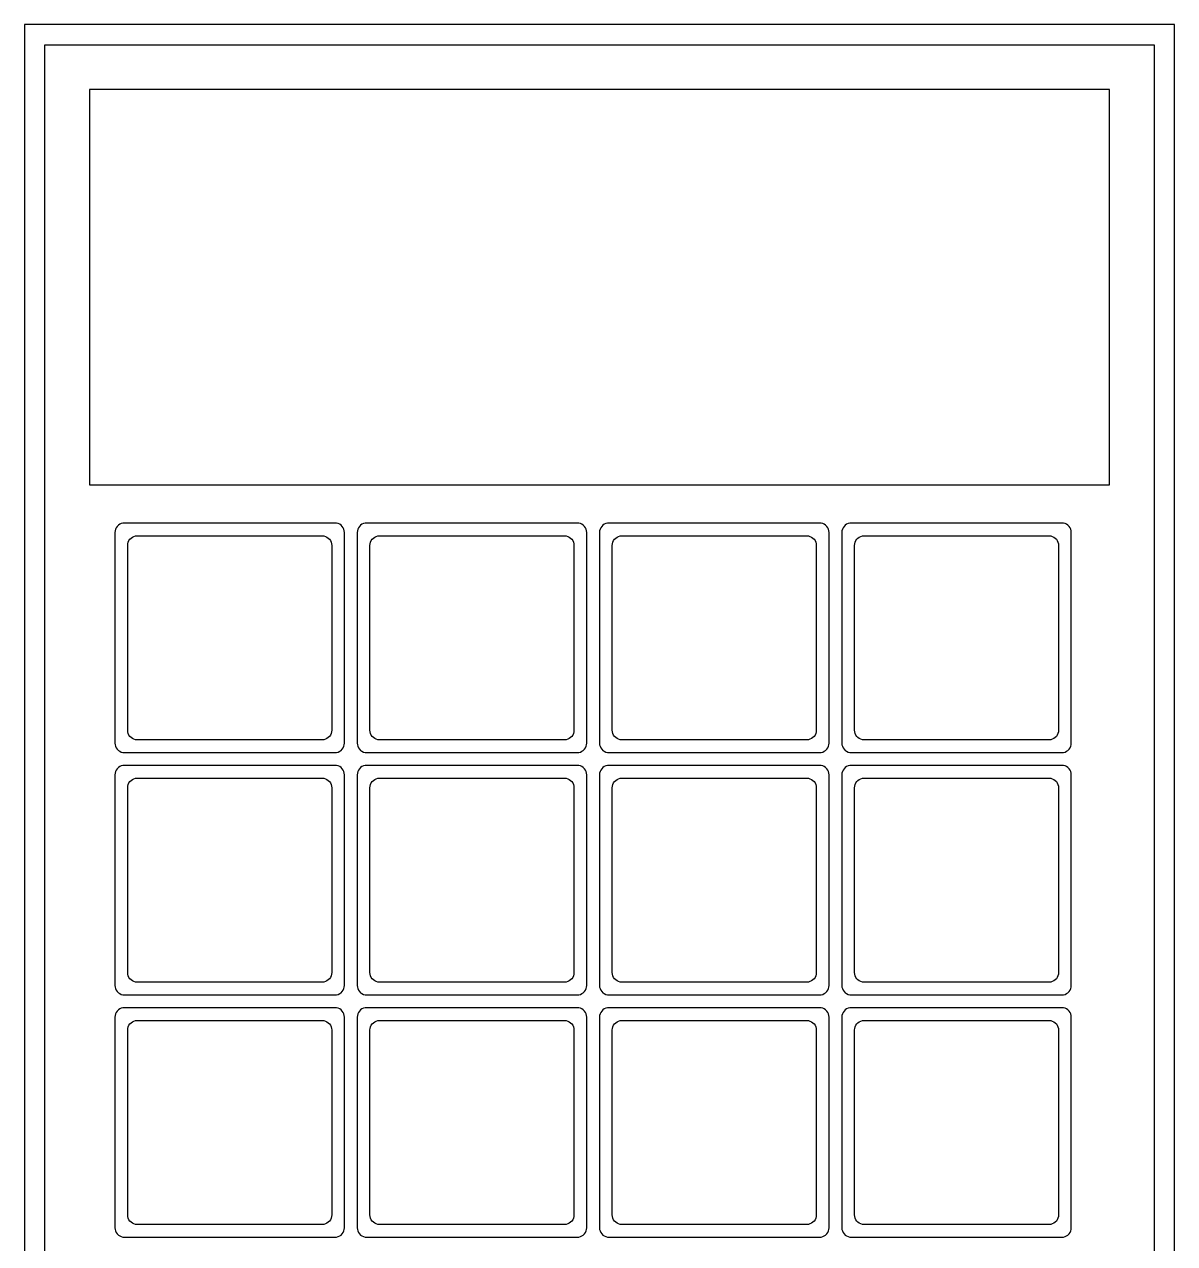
# Model space of a CAD drawing. Header units: metres. Extents: x -7 to 84, y -7 to 172.
# Drawn here: x -6.6 to 83.6, y 76 to 171.6 of the extents above; entities that cross this region are included whole.
import ezdxf

# ---------------------------------------------------------------- set-up
doc = ezdxf.new("R2010")
doc.units = ezdxf.units.M

msp = doc.modelspace()

# ---------------------------------------------------------------- linework, layer by layer
for p, q in [((83.6, 171.6), (-6.6, 171.6)), ((-6.6, 171.6), (-6.6, -6.6)), ((83.6, -6.6), (83.6, 171.6)), ((-5, -5), (-5, 170)), ((-5, 170), (82, 170)), ((82, 170), (82, -5)), ((78.5, 166.5), (-1.5, 166.5)), ((-1.5, 166.5), (-1.5, 135.5)), ((78.5, 135.5), (78.5, 166.5)), ((-1.5, 135.5), (78.5, 135.5)), ((0.545231, 132.007), (0.511395, 131.88)), ((0.600481, 132.125), (0.545231, 132.007)), ((0.675467, 132.232), (0.600481, 132.125)), ((0.76791, 132.325), (0.675467, 132.232)), ((0.875, 132.4), (0.76791, 132.325)), ((0.993485, 132.455), (0.875, 132.4)), ((1.11976, 132.489), (0.993485, 132.455)), ((1.25, 132.5), (1.11976, 132.489)), ((17.75, 132.5), (1.25, 132.5)), ((17.8802, 132.489), (17.75, 132.5)), ((18.0065, 132.455), (17.8802, 132.489)), ((18.125, 132.4), (18.0065, 132.455)), ((18.2321, 132.325), (18.125, 132.4)), ((18.3245, 132.232), (18.2321, 132.325)), ((18.3995, 132.125), (18.3245, 132.232)), ((18.4548, 132.007), (18.3995, 132.125)), ((18.4886, 131.88), (18.4548, 132.007)), ((19.5452, 132.007), (19.5114, 131.88)), ((19.6005, 132.125), (19.5452, 132.007)), ((19.6755, 132.232), (19.6005, 132.125)), ((19.7679, 132.325), (19.6755, 132.232)), ((19.875, 132.4), (19.7679, 132.325)), ((19.9935, 132.455), (19.875, 132.4)), ((20.1198, 132.489), (19.9935, 132.455)), ((20.25, 132.5), (20.1198, 132.489)), ((36.75, 132.5), (20.25, 132.5)), ((36.8802, 132.489), (36.75, 132.5)), ((37.0065, 132.455), (36.8802, 132.489)), ((37.125, 132.4), (37.0065, 132.455)), ((37.2321, 132.325), (37.125, 132.4)), ((37.3245, 132.232), (37.2321, 132.325)), ((37.3995, 132.125), (37.3245, 132.232)), ((37.4548, 132.007), (37.3995, 132.125)), ((37.4886, 131.88), (37.4548, 132.007)), ((38.5452, 132.007), (38.5114, 131.88)), ((38.6005, 132.125), (38.5452, 132.007)), ((38.6755, 132.232), (38.6005, 132.125)), ((38.7679, 132.325), (38.6755, 132.232)), ((38.875, 132.4), (38.7679, 132.325)), ((38.9935, 132.455), (38.875, 132.4)), ((39.1198, 132.489), (38.9935, 132.455)), ((39.25, 132.5), (39.1198, 132.489)), ((55.75, 132.5), (39.25, 132.5)), ((55.8802, 132.489), (55.75, 132.5)), ((56.0065, 132.455), (55.8802, 132.489)), ((56.125, 132.4), (56.0065, 132.455)), ((56.2321, 132.325), (56.125, 132.4)), ((56.3245, 132.232), (56.2321, 132.325)), ((56.3995, 132.125), (56.3245, 132.232)), ((56.4548, 132.007), (56.3995, 132.125)), ((56.4886, 131.88), (56.4548, 132.007)), ((57.5452, 132.007), (57.5114, 131.88)), ((57.6005, 132.125), (57.5452, 132.007)), ((57.6755, 132.232), (57.6005, 132.125)), ((57.7679, 132.325), (57.6755, 132.232)), ((57.875, 132.4), (57.7679, 132.325)), ((57.9935, 132.455), (57.875, 132.4)), ((58.1198, 132.489), (57.9935, 132.455)), ((58.25, 132.5), (58.1198, 132.489)), ((74.75, 132.5), (58.25, 132.5)), ((74.8802, 132.489), (74.75, 132.5)), ((75.0065, 132.455), (74.8802, 132.489)), ((75.125, 132.4), (75.0065, 132.455)), ((75.2321, 132.325), (75.125, 132.4)), ((75.3245, 132.232), (75.2321, 132.325)), ((75.3995, 132.125), (75.3245, 132.232)), ((75.4548, 132.007), (75.3995, 132.125)), ((75.4886, 131.88), (75.4548, 132.007)), ((0.511395, 131.88), (0.5, 131.75)), ((0.5, 131.75), (0.5, 115.25)), ((1.51139, 130.88), (1.54523, 131.007)), ((1.54523, 131.007), (1.60048, 131.125)), ((1.60048, 131.125), (1.67547, 131.232)), ((1.67547, 131.232), (1.76791, 131.325)), ((1.76791, 131.325), (1.875, 131.4)), ((1.875, 131.4), (1.99349, 131.455)), ((1.99349, 131.455), (2.11976, 131.489)), ((2.11976, 131.489), (2.25, 131.5)), ((2.25, 131.5), (16.75, 131.5)), ((16.75, 131.5), (16.8802, 131.489)), ((16.8802, 131.489), (17.0065, 131.455)), ((17.0065, 131.455), (17.125, 131.4)), ((17.125, 131.4), (17.2321, 131.325)), ((17.2321, 131.325), (17.3245, 131.232)), ((17.3245, 131.232), (17.3995, 131.125)), ((17.3995, 131.125), (17.4548, 131.007)), ((17.4548, 131.007), (17.4886, 130.88)), ((18.5, 131.75), (18.4886, 131.88)), ((18.5, 115.25), (18.5, 131.75)), ((19.5114, 131.88), (19.5, 131.75)), ((19.5, 131.75), (19.5, 115.25)), ((20.5114, 130.88), (20.5452, 131.007)), ((20.5452, 131.007), (20.6005, 131.125)), ((20.6005, 131.125), (20.6755, 131.232)), ((20.6755, 131.232), (20.7679, 131.325)), ((20.7679, 131.325), (20.875, 131.4)), ((20.875, 131.4), (20.9935, 131.455)), ((20.9935, 131.455), (21.1198, 131.489)), ((21.1198, 131.489), (21.25, 131.5)), ((21.25, 131.5), (35.75, 131.5)), ((35.75, 131.5), (35.8802, 131.489)), ((35.8802, 131.489), (36.0065, 131.455)), ((36.0065, 131.455), (36.125, 131.4)), ((36.125, 131.4), (36.2321, 131.325)), ((36.2321, 131.325), (36.3245, 131.232)), ((36.3245, 131.232), (36.3995, 131.125)), ((36.3995, 131.125), (36.4548, 131.007)), ((36.4548, 131.007), (36.4886, 130.88)), ((37.5, 131.75), (37.4886, 131.88)), ((37.5, 115.25), (37.5, 131.75)), ((38.5114, 131.88), (38.5, 131.75)), ((38.5, 131.75), (38.5, 115.25)), ((39.5114, 130.88), (39.5452, 131.007)), ((39.5452, 131.007), (39.6005, 131.125)), ((39.6005, 131.125), (39.6755, 131.232)), ((39.6755, 131.232), (39.7679, 131.325)), ((39.7679, 131.325), (39.875, 131.4)), ((39.875, 131.4), (39.9935, 131.455)), ((39.9935, 131.455), (40.1198, 131.489)), ((40.1198, 131.489), (40.25, 131.5)), ((40.25, 131.5), (54.75, 131.5)), ((54.75, 131.5), (54.8802, 131.489)), ((54.8802, 131.489), (55.0065, 131.455)), ((55.0065, 131.455), (55.125, 131.4)), ((55.125, 131.4), (55.2321, 131.325)), ((55.2321, 131.325), (55.3245, 131.232)), ((55.3245, 131.232), (55.3995, 131.125)), ((55.3995, 131.125), (55.4548, 131.007)), ((55.4548, 131.007), (55.4886, 130.88)), ((56.5, 131.75), (56.4886, 131.88)), ((56.5, 115.25), (56.5, 131.75)), ((57.5114, 131.88), (57.5, 131.75)), ((57.5, 131.75), (57.5, 115.25)), ((58.5114, 130.88), (58.5452, 131.007)), ((58.5452, 131.007), (58.6005, 131.125)), ((58.6005, 131.125), (58.6755, 131.232)), ((58.6755, 131.232), (58.7679, 131.325)), ((58.7679, 131.325), (58.875, 131.4)), ((58.875, 131.4), (58.9935, 131.455)), ((58.9935, 131.455), (59.1198, 131.489)), ((59.1198, 131.489), (59.25, 131.5)), ((59.25, 131.5), (73.75, 131.5)), ((73.75, 131.5), (73.8802, 131.489)), ((73.8802, 131.489), (74.0065, 131.455)), ((74.0065, 131.455), (74.125, 131.4)), ((74.125, 131.4), (74.2321, 131.325)), ((74.2321, 131.325), (74.3245, 131.232)), ((74.3245, 131.232), (74.3995, 131.125)), ((74.3995, 131.125), (74.4548, 131.007)), ((74.4548, 131.007), (74.4886, 130.88)), ((75.5, 131.75), (75.4886, 131.88)), ((75.5, 115.25), (75.5, 131.75)), ((1.5, 130.75), (1.51139, 130.88)), ((1.5, 116.25), (1.5, 130.75)), ((17.4886, 130.88), (17.5, 130.75)), ((17.5, 130.75), (17.5, 116.25)), ((20.5, 130.75), (20.5114, 130.88)), ((20.5, 116.25), (20.5, 130.75)), ((36.4886, 130.88), (36.5, 130.75)), ((36.5, 130.75), (36.5, 116.25)), ((39.5, 130.75), (39.5114, 130.88)), ((39.5, 116.25), (39.5, 130.75)), ((55.4886, 130.88), (55.5, 130.75)), ((55.5, 130.75), (55.5, 116.25)), ((58.5, 130.75), (58.5114, 130.88)), ((58.5, 116.25), (58.5, 130.75)), ((74.4886, 130.88), (74.5, 130.75)), ((74.5, 130.75), (74.5, 116.25)), ((1.51139, 116.12), (1.5, 116.25)), ((1.54523, 115.993), (1.51139, 116.12)), ((1.60048, 115.875), (1.54523, 115.993)), ((1.67547, 115.768), (1.60048, 115.875)), ((1.76791, 115.675), (1.67547, 115.768)), ((17.3245, 115.768), (17.2321, 115.675)), ((17.3995, 115.875), (17.3245, 115.768)), ((17.4548, 115.993), (17.3995, 115.875)), ((17.4886, 116.12), (17.4548, 115.993)), ((17.5, 116.25), (17.4886, 116.12)), ((20.5114, 116.12), (20.5, 116.25)), ((20.5452, 115.993), (20.5114, 116.12)), ((20.6005, 115.875), (20.5452, 115.993)), ((20.6755, 115.768), (20.6005, 115.875)), ((20.7679, 115.675), (20.6755, 115.768)), ((36.3245, 115.768), (36.2321, 115.675)), ((36.3995, 115.875), (36.3245, 115.768)), ((36.4548, 115.993), (36.3995, 115.875)), ((36.4886, 116.12), (36.4548, 115.993)), ((36.5, 116.25), (36.4886, 116.12)), ((39.5114, 116.12), (39.5, 116.25)), ((39.5452, 115.993), (39.5114, 116.12)), ((39.6005, 115.875), (39.5452, 115.993)), ((39.6755, 115.768), (39.6005, 115.875)), ((39.7679, 115.675), (39.6755, 115.768)), ((55.3245, 115.768), (55.2321, 115.675)), ((55.3995, 115.875), (55.3245, 115.768)), ((55.4548, 115.993), (55.3995, 115.875)), ((55.4886, 116.12), (55.4548, 115.993)), ((55.5, 116.25), (55.4886, 116.12)), ((58.5114, 116.12), (58.5, 116.25)), ((58.5452, 115.993), (58.5114, 116.12)), ((58.6005, 115.875), (58.5452, 115.993)), ((58.6755, 115.768), (58.6005, 115.875)), ((58.7679, 115.675), (58.6755, 115.768)), ((74.3245, 115.768), (74.2321, 115.675)), ((74.3995, 115.875), (74.3245, 115.768)), ((74.4548, 115.993), (74.3995, 115.875)), ((74.4886, 116.12), (74.4548, 115.993)), ((74.5, 116.25), (74.4886, 116.12)), ((0.5, 115.25), (0.511395, 115.12)), ((0.511395, 115.12), (0.545231, 114.993)), ((0.545231, 114.993), (0.600481, 114.875)), ((0.600481, 114.875), (0.675467, 114.768)), ((0.675467, 114.768), (0.76791, 114.675)), ((1.875, 115.6), (1.76791, 115.675)), ((1.99349, 115.545), (1.875, 115.6)), ((2.11976, 115.511), (1.99349, 115.545)), ((2.25, 115.5), (2.11976, 115.511)), ((16.75, 115.5), (2.25, 115.5)), ((16.8802, 115.511), (16.75, 115.5)), ((17.0065, 115.545), (16.8802, 115.511)), ((17.125, 115.6), (17.0065, 115.545)), ((17.2321, 115.675), (17.125, 115.6)), ((18.2321, 114.675), (18.3245, 114.768)), ((18.3245, 114.768), (18.3995, 114.875)), ((18.3995, 114.875), (18.4548, 114.993)), ((18.4548, 114.993), (18.4886, 115.12)), ((18.4886, 115.12), (18.5, 115.25)), ((19.5, 115.25), (19.5114, 115.12)), ((19.5114, 115.12), (19.5452, 114.993)), ((19.5452, 114.993), (19.6005, 114.875)), ((19.6005, 114.875), (19.6755, 114.768)), ((19.6755, 114.768), (19.7679, 114.675)), ((20.875, 115.6), (20.7679, 115.675)), ((20.9935, 115.545), (20.875, 115.6)), ((21.1198, 115.511), (20.9935, 115.545)), ((21.25, 115.5), (21.1198, 115.511)), ((35.75, 115.5), (21.25, 115.5)), ((35.8802, 115.511), (35.75, 115.5)), ((36.0065, 115.545), (35.8802, 115.511)), ((36.125, 115.6), (36.0065, 115.545)), ((36.2321, 115.675), (36.125, 115.6)), ((37.2321, 114.675), (37.3245, 114.768)), ((37.3245, 114.768), (37.3995, 114.875)), ((37.3995, 114.875), (37.4548, 114.993)), ((37.4548, 114.993), (37.4886, 115.12)), ((37.4886, 115.12), (37.5, 115.25)), ((38.5, 115.25), (38.5114, 115.12)), ((38.5114, 115.12), (38.5452, 114.993)), ((38.5452, 114.993), (38.6005, 114.875)), ((38.6005, 114.875), (38.6755, 114.768)), ((38.6755, 114.768), (38.7679, 114.675)), ((39.875, 115.6), (39.7679, 115.675)), ((39.9935, 115.545), (39.875, 115.6)), ((40.1198, 115.511), (39.9935, 115.545)), ((40.25, 115.5), (40.1198, 115.511)), ((54.75, 115.5), (40.25, 115.5)), ((54.8802, 115.511), (54.75, 115.5)), ((55.0065, 115.545), (54.8802, 115.511)), ((55.125, 115.6), (55.0065, 115.545)), ((55.2321, 115.675), (55.125, 115.6)), ((56.2321, 114.675), (56.3245, 114.768)), ((56.3245, 114.768), (56.3995, 114.875)), ((56.3995, 114.875), (56.4548, 114.993)), ((56.4548, 114.993), (56.4886, 115.12)), ((56.4886, 115.12), (56.5, 115.25)), ((57.5, 115.25), (57.5114, 115.12)), ((57.5114, 115.12), (57.5452, 114.993)), ((57.5452, 114.993), (57.6005, 114.875)), ((57.6005, 114.875), (57.6755, 114.768)), ((57.6755, 114.768), (57.7679, 114.675)), ((58.875, 115.6), (58.7679, 115.675)), ((58.9935, 115.545), (58.875, 115.6)), ((59.1198, 115.511), (58.9935, 115.545)), ((59.25, 115.5), (59.1198, 115.511)), ((73.75, 115.5), (59.25, 115.5)), ((73.8802, 115.511), (73.75, 115.5)), ((74.0065, 115.545), (73.8802, 115.511)), ((74.125, 115.6), (74.0065, 115.545)), ((74.2321, 115.675), (74.125, 115.6)), ((75.2321, 114.675), (75.3245, 114.768)), ((75.3245, 114.768), (75.3995, 114.875)), ((75.3995, 114.875), (75.4548, 114.993)), ((75.4548, 114.993), (75.4886, 115.12)), ((75.4886, 115.12), (75.5, 115.25)), ((0.76791, 114.675), (0.875, 114.6)), ((0.875, 114.6), (0.993485, 114.545)), ((0.993485, 114.545), (1.11976, 114.511)), ((1.11976, 114.511), (1.25, 114.5)), ((1.25, 114.5), (17.75, 114.5)), ((17.75, 114.5), (17.8802, 114.511)), ((17.8802, 114.511), (18.0065, 114.545)), ((18.0065, 114.545), (18.125, 114.6)), ((18.125, 114.6), (18.2321, 114.675)), ((19.7679, 114.675), (19.875, 114.6)), ((19.875, 114.6), (19.9935, 114.545)), ((19.9935, 114.545), (20.1198, 114.511)), ((20.1198, 114.511), (20.25, 114.5)), ((20.25, 114.5), (36.75, 114.5)), ((36.75, 114.5), (36.8802, 114.511)), ((36.8802, 114.511), (37.0065, 114.545)), ((37.0065, 114.545), (37.125, 114.6)), ((37.125, 114.6), (37.2321, 114.675)), ((38.7679, 114.675), (38.875, 114.6)), ((38.875, 114.6), (38.9935, 114.545)), ((38.9935, 114.545), (39.1198, 114.511)), ((39.1198, 114.511), (39.25, 114.5)), ((39.25, 114.5), (55.75, 114.5)), ((55.75, 114.5), (55.8802, 114.511)), ((55.8802, 114.511), (56.0065, 114.545)), ((56.0065, 114.545), (56.125, 114.6)), ((56.125, 114.6), (56.2321, 114.675)), ((57.7679, 114.675), (57.875, 114.6)), ((57.875, 114.6), (57.9935, 114.545)), ((57.9935, 114.545), (58.1198, 114.511)), ((58.1198, 114.511), (58.25, 114.5)), ((58.25, 114.5), (74.75, 114.5)), ((74.75, 114.5), (74.8802, 114.511)), ((74.8802, 114.511), (75.0065, 114.545)), ((75.0065, 114.545), (75.125, 114.6)), ((75.125, 114.6), (75.2321, 114.675)), ((0.511395, 112.88), (0.5, 112.75)), ((0.545231, 113.007), (0.511395, 112.88)), ((0.600481, 113.125), (0.545231, 113.007)), ((0.675467, 113.232), (0.600481, 113.125)), ((0.76791, 113.325), (0.675467, 113.232)), ((0.875, 113.4), (0.76791, 113.325)), ((0.993485, 113.455), (0.875, 113.4)), ((1.11976, 113.489), (0.993485, 113.455)), ((1.25, 113.5), (1.11976, 113.489)), ((17.75, 113.5), (1.25, 113.5)), ((17.8802, 113.489), (17.75, 113.5)), ((18.0065, 113.455), (17.8802, 113.489)), ((18.125, 113.4), (18.0065, 113.455)), ((18.2321, 113.325), (18.125, 113.4)), ((18.3245, 113.232), (18.2321, 113.325)), ((18.3995, 113.125), (18.3245, 113.232)), ((18.4548, 113.007), (18.3995, 113.125)), ((18.4886, 112.88), (18.4548, 113.007)), ((18.5, 112.75), (18.4886, 112.88)), ((19.5114, 112.88), (19.5, 112.75)), ((19.5452, 113.007), (19.5114, 112.88)), ((19.6005, 113.125), (19.5452, 113.007)), ((19.6755, 113.232), (19.6005, 113.125)), ((19.7679, 113.325), (19.6755, 113.232)), ((19.875, 113.4), (19.7679, 113.325)), ((19.9935, 113.455), (19.875, 113.4)), ((20.1198, 113.489), (19.9935, 113.455)), ((20.25, 113.5), (20.1198, 113.489)), ((36.75, 113.5), (20.25, 113.5)), ((36.8802, 113.489), (36.75, 113.5)), ((37.0065, 113.455), (36.8802, 113.489)), ((37.125, 113.4), (37.0065, 113.455)), ((37.2321, 113.325), (37.125, 113.4)), ((37.3245, 113.232), (37.2321, 113.325)), ((37.3995, 113.125), (37.3245, 113.232)), ((37.4548, 113.007), (37.3995, 113.125)), ((37.4886, 112.88), (37.4548, 113.007)), ((37.5, 112.75), (37.4886, 112.88)), ((38.5114, 112.88), (38.5, 112.75)), ((38.5452, 113.007), (38.5114, 112.88)), ((38.6005, 113.125), (38.5452, 113.007)), ((38.6755, 113.232), (38.6005, 113.125)), ((38.7679, 113.325), (38.6755, 113.232)), ((38.875, 113.4), (38.7679, 113.325)), ((38.9935, 113.455), (38.875, 113.4)), ((39.1198, 113.489), (38.9935, 113.455)), ((39.25, 113.5), (39.1198, 113.489)), ((55.75, 113.5), (39.25, 113.5)), ((55.8802, 113.489), (55.75, 113.5)), ((56.0065, 113.455), (55.8802, 113.489)), ((56.125, 113.4), (56.0065, 113.455)), ((56.2321, 113.325), (56.125, 113.4)), ((56.3245, 113.232), (56.2321, 113.325)), ((56.3995, 113.125), (56.3245, 113.232)), ((56.4548, 113.007), (56.3995, 113.125)), ((56.4886, 112.88), (56.4548, 113.007)), ((56.5, 112.75), (56.4886, 112.88)), ((57.5114, 112.88), (57.5, 112.75)), ((57.5452, 113.007), (57.5114, 112.88)), ((57.6005, 113.125), (57.5452, 113.007)), ((57.6755, 113.232), (57.6005, 113.125)), ((57.7679, 113.325), (57.6755, 113.232)), ((57.875, 113.4), (57.7679, 113.325)), ((57.9935, 113.455), (57.875, 113.4)), ((58.1198, 113.489), (57.9935, 113.455)), ((58.25, 113.5), (58.1198, 113.489)), ((74.75, 113.5), (58.25, 113.5)), ((74.8802, 113.489), (74.75, 113.5)), ((75.0065, 113.455), (74.8802, 113.489)), ((75.125, 113.4), (75.0065, 113.455)), ((75.2321, 113.325), (75.125, 113.4)), ((75.3245, 113.232), (75.2321, 113.325)), ((75.3995, 113.125), (75.3245, 113.232)), ((75.4548, 113.007), (75.3995, 113.125)), ((75.4886, 112.88), (75.4548, 113.007)), ((75.5, 112.75), (75.4886, 112.88)), ((0.5, 112.75), (0.5, 96.25)), ((1.5, 111.75), (1.51139, 111.88)), ((1.51139, 111.88), (1.54523, 112.007)), ((1.54523, 112.007), (1.60048, 112.125)), ((1.60048, 112.125), (1.67547, 112.232)), ((1.67547, 112.232), (1.76791, 112.325)), ((1.76791, 112.325), (1.875, 112.4)), ((1.875, 112.4), (1.99349, 112.455)), ((1.99349, 112.455), (2.11976, 112.489)), ((2.11976, 112.489), (2.25, 112.5)), ((2.25, 112.5), (16.75, 112.5)), ((16.75, 112.5), (16.8802, 112.489)), ((16.8802, 112.489), (17.0065, 112.455)), ((17.0065, 112.455), (17.125, 112.4)), ((17.125, 112.4), (17.2321, 112.325)), ((17.2321, 112.325), (17.3245, 112.232)), ((17.3245, 112.232), (17.3995, 112.125)), ((17.3995, 112.125), (17.4548, 112.007)), ((17.4548, 112.007), (17.4886, 111.88)), ((17.4886, 111.88), (17.5, 111.75)), ((18.5, 96.25), (18.5, 112.75)), ((19.5, 112.75), (19.5, 96.25)), ((20.5, 111.75), (20.5114, 111.88)), ((20.5114, 111.88), (20.5452, 112.007)), ((20.5452, 112.007), (20.6005, 112.125)), ((20.6005, 112.125), (20.6755, 112.232)), ((20.6755, 112.232), (20.7679, 112.325)), ((20.7679, 112.325), (20.875, 112.4)), ((20.875, 112.4), (20.9935, 112.455)), ((20.9935, 112.455), (21.1198, 112.489)), ((21.1198, 112.489), (21.25, 112.5)), ((21.25, 112.5), (35.75, 112.5)), ((35.75, 112.5), (35.8802, 112.489)), ((35.8802, 112.489), (36.0065, 112.455)), ((36.0065, 112.455), (36.125, 112.4)), ((36.125, 112.4), (36.2321, 112.325)), ((36.2321, 112.325), (36.3245, 112.232)), ((36.3245, 112.232), (36.3995, 112.125)), ((36.3995, 112.125), (36.4548, 112.007)), ((36.4548, 112.007), (36.4886, 111.88)), ((36.4886, 111.88), (36.5, 111.75)), ((37.5, 96.25), (37.5, 112.75)), ((38.5, 112.75), (38.5, 96.25)), ((39.5, 111.75), (39.5114, 111.88)), ((39.5114, 111.88), (39.5452, 112.007)), ((39.5452, 112.007), (39.6005, 112.125)), ((39.6005, 112.125), (39.6755, 112.232)), ((39.6755, 112.232), (39.7679, 112.325)), ((39.7679, 112.325), (39.875, 112.4)), ((39.875, 112.4), (39.9935, 112.455)), ((39.9935, 112.455), (40.1198, 112.489)), ((40.1198, 112.489), (40.25, 112.5)), ((40.25, 112.5), (54.75, 112.5)), ((54.75, 112.5), (54.8802, 112.489)), ((54.8802, 112.489), (55.0065, 112.455)), ((55.0065, 112.455), (55.125, 112.4)), ((55.125, 112.4), (55.2321, 112.325)), ((55.2321, 112.325), (55.3245, 112.232)), ((55.3245, 112.232), (55.3995, 112.125)), ((55.3995, 112.125), (55.4548, 112.007)), ((55.4548, 112.007), (55.4886, 111.88)), ((55.4886, 111.88), (55.5, 111.75)), ((56.5, 96.25), (56.5, 112.75)), ((57.5, 112.75), (57.5, 96.25)), ((58.5, 111.75), (58.5114, 111.88)), ((58.5114, 111.88), (58.5452, 112.007)), ((58.5452, 112.007), (58.6005, 112.125)), ((58.6005, 112.125), (58.6755, 112.232)), ((58.6755, 112.232), (58.7679, 112.325)), ((58.7679, 112.325), (58.875, 112.4)), ((58.875, 112.4), (58.9935, 112.455)), ((58.9935, 112.455), (59.1198, 112.489)), ((59.1198, 112.489), (59.25, 112.5)), ((59.25, 112.5), (73.75, 112.5)), ((73.75, 112.5), (73.8802, 112.489)), ((73.8802, 112.489), (74.0065, 112.455)), ((74.0065, 112.455), (74.125, 112.4)), ((74.125, 112.4), (74.2321, 112.325)), ((74.2321, 112.325), (74.3245, 112.232)), ((74.3245, 112.232), (74.3995, 112.125)), ((74.3995, 112.125), (74.4548, 112.007)), ((74.4548, 112.007), (74.4886, 111.88)), ((74.4886, 111.88), (74.5, 111.75)), ((75.5, 96.25), (75.5, 112.75)), ((1.5, 97.25), (1.5, 111.75)), ((17.5, 111.75), (17.5, 97.25)), ((20.5, 97.25), (20.5, 111.75)), ((36.5, 111.75), (36.5, 97.25)), ((39.5, 97.25), (39.5, 111.75)), ((55.5, 111.75), (55.5, 97.25)), ((58.5, 97.25), (58.5, 111.75)), ((74.5, 111.75), (74.5, 97.25)), ((1.51139, 97.1198), (1.5, 97.25)), ((1.54523, 96.9935), (1.51139, 97.1198)), ((1.60048, 96.875), (1.54523, 96.9935)), ((1.67547, 96.7679), (1.60048, 96.875)), ((1.76791, 96.6755), (1.67547, 96.7679)), ((1.875, 96.6005), (1.76791, 96.6755)), ((1.99349, 96.5452), (1.875, 96.6005)), ((17.125, 96.6005), (17.0065, 96.5452)), ((17.2321, 96.6755), (17.125, 96.6005)), ((17.3245, 96.7679), (17.2321, 96.6755)), ((17.3995, 96.875), (17.3245, 96.7679)), ((17.4548, 96.9935), (17.3995, 96.875)), ((17.4886, 97.1198), (17.4548, 96.9935)), ((17.5, 97.25), (17.4886, 97.1198)), ((20.5114, 97.1198), (20.5, 97.25)), ((20.5452, 96.9935), (20.5114, 97.1198)), ((20.6005, 96.875), (20.5452, 96.9935)), ((20.6755, 96.7679), (20.6005, 96.875)), ((20.7679, 96.6755), (20.6755, 96.7679)), ((20.875, 96.6005), (20.7679, 96.6755)), ((20.9935, 96.5452), (20.875, 96.6005)), ((36.125, 96.6005), (36.0065, 96.5452)), ((36.2321, 96.6755), (36.125, 96.6005)), ((36.3245, 96.7679), (36.2321, 96.6755)), ((36.3995, 96.875), (36.3245, 96.7679)), ((36.4548, 96.9935), (36.3995, 96.875)), ((36.4886, 97.1198), (36.4548, 96.9935)), ((36.5, 97.25), (36.4886, 97.1198)), ((39.5114, 97.1198), (39.5, 97.25)), ((39.5452, 96.9935), (39.5114, 97.1198)), ((39.6005, 96.875), (39.5452, 96.9935)), ((39.6755, 96.7679), (39.6005, 96.875)), ((39.7679, 96.6755), (39.6755, 96.7679)), ((39.875, 96.6005), (39.7679, 96.6755)), ((39.9935, 96.5452), (39.875, 96.6005)), ((55.125, 96.6005), (55.0065, 96.5452)), ((55.2321, 96.6755), (55.125, 96.6005)), ((55.3245, 96.7679), (55.2321, 96.6755)), ((55.3995, 96.875), (55.3245, 96.7679)), ((55.4548, 96.9935), (55.3995, 96.875)), ((55.4886, 97.1198), (55.4548, 96.9935)), ((55.5, 97.25), (55.4886, 97.1198)), ((58.5114, 97.1198), (58.5, 97.25)), ((58.5452, 96.9935), (58.5114, 97.1198)), ((58.6005, 96.875), (58.5452, 96.9935)), ((58.6755, 96.7679), (58.6005, 96.875)), ((58.7679, 96.6755), (58.6755, 96.7679)), ((58.875, 96.6005), (58.7679, 96.6755)), ((58.9935, 96.5452), (58.875, 96.6005)), ((74.125, 96.6005), (74.0065, 96.5452)), ((74.2321, 96.6755), (74.125, 96.6005)), ((74.3245, 96.7679), (74.2321, 96.6755)), ((74.3995, 96.875), (74.3245, 96.7679)), ((74.4548, 96.9935), (74.3995, 96.875)), ((74.4886, 97.1198), (74.4548, 96.9935)), ((74.5, 97.25), (74.4886, 97.1198)), ((0.5, 96.25), (0.511395, 96.1198)), ((0.511395, 96.1198), (0.545231, 95.9935)), ((0.545231, 95.9935), (0.600481, 95.875)), ((0.600481, 95.875), (0.675467, 95.7679)), ((0.675467, 95.7679), (0.76791, 95.6755)), ((0.76791, 95.6755), (0.875, 95.6005)), ((0.875, 95.6005), (0.993485, 95.5452)), ((2.11976, 96.5114), (1.99349, 96.5452)), ((2.25, 96.5), (2.11976, 96.5114)), ((16.75, 96.5), (2.25, 96.5)), ((16.8802, 96.5114), (16.75, 96.5)), ((17.0065, 96.5452), (16.8802, 96.5114)), ((18.0065, 95.5452), (18.125, 95.6005)), ((18.125, 95.6005), (18.2321, 95.6755)), ((18.2321, 95.6755), (18.3245, 95.7679)), ((18.3245, 95.7679), (18.3995, 95.875)), ((18.3995, 95.875), (18.4548, 95.9935)), ((18.4548, 95.9935), (18.4886, 96.1198)), ((18.4886, 96.1198), (18.5, 96.25)), ((19.5, 96.25), (19.5114, 96.1198)), ((19.5114, 96.1198), (19.5452, 95.9935)), ((19.5452, 95.9935), (19.6005, 95.875)), ((19.6005, 95.875), (19.6755, 95.7679)), ((19.6755, 95.7679), (19.7679, 95.6755)), ((19.7679, 95.6755), (19.875, 95.6005)), ((19.875, 95.6005), (19.9935, 95.5452)), ((21.1198, 96.5114), (20.9935, 96.5452)), ((21.25, 96.5), (21.1198, 96.5114)), ((35.75, 96.5), (21.25, 96.5)), ((35.8802, 96.5114), (35.75, 96.5)), ((36.0065, 96.5452), (35.8802, 96.5114)), ((37.0065, 95.5452), (37.125, 95.6005)), ((37.125, 95.6005), (37.2321, 95.6755)), ((37.2321, 95.6755), (37.3245, 95.7679)), ((37.3245, 95.7679), (37.3995, 95.875)), ((37.3995, 95.875), (37.4548, 95.9935)), ((37.4548, 95.9935), (37.4886, 96.1198)), ((37.4886, 96.1198), (37.5, 96.25)), ((38.5, 96.25), (38.5114, 96.1198)), ((38.5114, 96.1198), (38.5452, 95.9935)), ((38.5452, 95.9935), (38.6005, 95.875)), ((38.6005, 95.875), (38.6755, 95.7679)), ((38.6755, 95.7679), (38.7679, 95.6755)), ((38.7679, 95.6755), (38.875, 95.6005)), ((38.875, 95.6005), (38.9935, 95.5452)), ((40.1198, 96.5114), (39.9935, 96.5452)), ((40.25, 96.5), (40.1198, 96.5114)), ((54.75, 96.5), (40.25, 96.5)), ((54.8802, 96.5114), (54.75, 96.5)), ((55.0065, 96.5452), (54.8802, 96.5114)), ((56.0065, 95.5452), (56.125, 95.6005)), ((56.125, 95.6005), (56.2321, 95.6755)), ((56.2321, 95.6755), (56.3245, 95.7679)), ((56.3245, 95.7679), (56.3995, 95.875)), ((56.3995, 95.875), (56.4548, 95.9935)), ((56.4548, 95.9935), (56.4886, 96.1198)), ((56.4886, 96.1198), (56.5, 96.25)), ((57.5, 96.25), (57.5114, 96.1198)), ((57.5114, 96.1198), (57.5452, 95.9935)), ((57.5452, 95.9935), (57.6005, 95.875)), ((57.6005, 95.875), (57.6755, 95.7679)), ((57.6755, 95.7679), (57.7679, 95.6755)), ((57.7679, 95.6755), (57.875, 95.6005)), ((57.875, 95.6005), (57.9935, 95.5452)), ((59.1198, 96.5114), (58.9935, 96.5452)), ((59.25, 96.5), (59.1198, 96.5114)), ((73.75, 96.5), (59.25, 96.5)), ((73.8802, 96.5114), (73.75, 96.5)), ((74.0065, 96.5452), (73.8802, 96.5114)), ((75.0065, 95.5452), (75.125, 95.6005)), ((75.125, 95.6005), (75.2321, 95.6755)), ((75.2321, 95.6755), (75.3245, 95.7679)), ((75.3245, 95.7679), (75.3995, 95.875)), ((75.3995, 95.875), (75.4548, 95.9935)), ((75.4548, 95.9935), (75.4886, 96.1198)), ((75.4886, 96.1198), (75.5, 96.25)), ((0.993485, 95.5452), (1.11976, 95.5114)), ((1.11976, 95.5114), (1.25, 95.5)), ((1.25, 95.5), (17.75, 95.5)), ((17.75, 95.5), (17.8802, 95.5114)), ((17.8802, 95.5114), (18.0065, 95.5452)), ((19.9935, 95.5452), (20.1198, 95.5114)), ((20.1198, 95.5114), (20.25, 95.5)), ((20.25, 95.5), (36.75, 95.5)), ((36.75, 95.5), (36.8802, 95.5114)), ((36.8802, 95.5114), (37.0065, 95.5452)), ((38.9935, 95.5452), (39.1198, 95.5114)), ((39.1198, 95.5114), (39.25, 95.5)), ((39.25, 95.5), (55.75, 95.5)), ((55.75, 95.5), (55.8802, 95.5114)), ((55.8802, 95.5114), (56.0065, 95.5452)), ((57.9935, 95.5452), (58.1198, 95.5114)), ((58.1198, 95.5114), (58.25, 95.5)), ((58.25, 95.5), (74.75, 95.5)), ((74.75, 95.5), (74.8802, 95.5114)), ((74.8802, 95.5114), (75.0065, 95.5452)), ((0.511395, 93.8802), (0.5, 93.75)), ((0.5, 93.75), (0.5, 77.25)), ((0.545231, 94.0065), (0.511395, 93.8802)), ((0.600481, 94.125), (0.545231, 94.0065)), ((0.675467, 94.2321), (0.600481, 94.125)), ((0.76791, 94.3245), (0.675467, 94.2321)), ((0.875, 94.3995), (0.76791, 94.3245)), ((0.993485, 94.4548), (0.875, 94.3995)), ((1.11976, 94.4886), (0.993485, 94.4548)), ((1.25, 94.5), (1.11976, 94.4886)), ((17.75, 94.5), (1.25, 94.5)), ((17.8802, 94.4886), (17.75, 94.5)), ((18.0065, 94.4548), (17.8802, 94.4886)), ((18.125, 94.3995), (18.0065, 94.4548)), ((18.2321, 94.3245), (18.125, 94.3995)), ((18.3245, 94.2321), (18.2321, 94.3245)), ((18.3995, 94.125), (18.3245, 94.2321)), ((18.4548, 94.0065), (18.3995, 94.125)), ((18.4886, 93.8802), (18.4548, 94.0065)), ((18.5, 93.75), (18.4886, 93.8802)), ((18.5, 77.25), (18.5, 93.75)), ((19.5114, 93.8802), (19.5, 93.75)), ((19.5, 93.75), (19.5, 77.25)), ((19.5452, 94.0065), (19.5114, 93.8802)), ((19.6005, 94.125), (19.5452, 94.0065)), ((19.6755, 94.2321), (19.6005, 94.125)), ((19.7679, 94.3245), (19.6755, 94.2321)), ((19.875, 94.3995), (19.7679, 94.3245)), ((19.9935, 94.4548), (19.875, 94.3995)), ((20.1198, 94.4886), (19.9935, 94.4548)), ((20.25, 94.5), (20.1198, 94.4886)), ((36.75, 94.5), (20.25, 94.5)), ((36.8802, 94.4886), (36.75, 94.5)), ((37.0065, 94.4548), (36.8802, 94.4886)), ((37.125, 94.3995), (37.0065, 94.4548)), ((37.2321, 94.3245), (37.125, 94.3995)), ((37.3245, 94.2321), (37.2321, 94.3245)), ((37.3995, 94.125), (37.3245, 94.2321)), ((37.4548, 94.0065), (37.3995, 94.125)), ((37.4886, 93.8802), (37.4548, 94.0065)), ((37.5, 93.75), (37.4886, 93.8802)), ((37.5, 77.25), (37.5, 93.75)), ((38.5114, 93.8802), (38.5, 93.75)), ((38.5, 93.75), (38.5, 77.25)), ((38.5452, 94.0065), (38.5114, 93.8802)), ((38.6005, 94.125), (38.5452, 94.0065)), ((38.6755, 94.2321), (38.6005, 94.125)), ((38.7679, 94.3245), (38.6755, 94.2321)), ((38.875, 94.3995), (38.7679, 94.3245)), ((38.9935, 94.4548), (38.875, 94.3995)), ((39.1198, 94.4886), (38.9935, 94.4548)), ((39.25, 94.5), (39.1198, 94.4886)), ((55.75, 94.5), (39.25, 94.5)), ((55.8802, 94.4886), (55.75, 94.5)), ((56.0065, 94.4548), (55.8802, 94.4886)), ((56.125, 94.3995), (56.0065, 94.4548)), ((56.2321, 94.3245), (56.125, 94.3995)), ((56.3245, 94.2321), (56.2321, 94.3245)), ((56.3995, 94.125), (56.3245, 94.2321)), ((56.4548, 94.0065), (56.3995, 94.125)), ((56.4886, 93.8802), (56.4548, 94.0065)), ((56.5, 93.75), (56.4886, 93.8802)), ((56.5, 77.25), (56.5, 93.75)), ((57.5114, 93.8802), (57.5, 93.75)), ((57.5, 93.75), (57.5, 77.25)), ((57.5452, 94.0065), (57.5114, 93.8802)), ((57.6005, 94.125), (57.5452, 94.0065)), ((57.6755, 94.2321), (57.6005, 94.125)), ((57.7679, 94.3245), (57.6755, 94.2321)), ((57.875, 94.3995), (57.7679, 94.3245)), ((57.9935, 94.4548), (57.875, 94.3995)), ((58.1198, 94.4886), (57.9935, 94.4548)), ((58.25, 94.5), (58.1198, 94.4886)), ((74.75, 94.5), (58.25, 94.5)), ((74.8802, 94.4886), (74.75, 94.5)), ((75.0065, 94.4548), (74.8802, 94.4886)), ((75.125, 94.3995), (75.0065, 94.4548)), ((75.2321, 94.3245), (75.125, 94.3995)), ((75.3245, 94.2321), (75.2321, 94.3245)), ((75.3995, 94.125), (75.3245, 94.2321)), ((75.4548, 94.0065), (75.3995, 94.125)), ((75.4886, 93.8802), (75.4548, 94.0065)), ((75.5, 93.75), (75.4886, 93.8802)), ((75.5, 77.25), (75.5, 93.75)), ((1.5, 92.75), (1.51139, 92.8802)), ((1.5, 78.25), (1.5, 92.75)), ((1.51139, 92.8802), (1.54523, 93.0065)), ((1.54523, 93.0065), (1.60048, 93.125)), ((1.60048, 93.125), (1.67547, 93.2321)), ((1.67547, 93.2321), (1.76791, 93.3245)), ((1.76791, 93.3245), (1.875, 93.3995)), ((1.875, 93.3995), (1.99349, 93.4548)), ((1.99349, 93.4548), (2.11976, 93.4886)), ((2.11976, 93.4886), (2.25, 93.5)), ((2.25, 93.5), (16.75, 93.5)), ((16.75, 93.5), (16.8802, 93.4886)), ((16.8802, 93.4886), (17.0065, 93.4548)), ((17.0065, 93.4548), (17.125, 93.3995)), ((17.125, 93.3995), (17.2321, 93.3245)), ((17.2321, 93.3245), (17.3245, 93.2321)), ((17.3245, 93.2321), (17.3995, 93.125)), ((17.3995, 93.125), (17.4548, 93.0065)), ((17.4548, 93.0065), (17.4886, 92.8802)), ((17.4886, 92.8802), (17.5, 92.75)), ((17.5, 92.75), (17.5, 78.25)), ((20.5, 92.75), (20.5114, 92.8802)), ((20.5, 78.25), (20.5, 92.75)), ((20.5114, 92.8802), (20.5452, 93.0065)), ((20.5452, 93.0065), (20.6005, 93.125)), ((20.6005, 93.125), (20.6755, 93.2321)), ((20.6755, 93.2321), (20.7679, 93.3245)), ((20.7679, 93.3245), (20.875, 93.3995)), ((20.875, 93.3995), (20.9935, 93.4548)), ((20.9935, 93.4548), (21.1198, 93.4886)), ((21.1198, 93.4886), (21.25, 93.5)), ((21.25, 93.5), (35.75, 93.5)), ((35.75, 93.5), (35.8802, 93.4886)), ((35.8802, 93.4886), (36.0065, 93.4548)), ((36.0065, 93.4548), (36.125, 93.3995)), ((36.125, 93.3995), (36.2321, 93.3245)), ((36.2321, 93.3245), (36.3245, 93.2321)), ((36.3245, 93.2321), (36.3995, 93.125)), ((36.3995, 93.125), (36.4548, 93.0065)), ((36.4548, 93.0065), (36.4886, 92.8802)), ((36.4886, 92.8802), (36.5, 92.75)), ((36.5, 92.75), (36.5, 78.25)), ((39.5, 92.75), (39.5114, 92.8802)), ((39.5, 78.25), (39.5, 92.75)), ((39.5114, 92.8802), (39.5452, 93.0065)), ((39.5452, 93.0065), (39.6005, 93.125)), ((39.6005, 93.125), (39.6755, 93.2321)), ((39.6755, 93.2321), (39.7679, 93.3245)), ((39.7679, 93.3245), (39.875, 93.3995)), ((39.875, 93.3995), (39.9935, 93.4548)), ((39.9935, 93.4548), (40.1198, 93.4886)), ((40.1198, 93.4886), (40.25, 93.5)), ((40.25, 93.5), (54.75, 93.5)), ((54.75, 93.5), (54.8802, 93.4886)), ((54.8802, 93.4886), (55.0065, 93.4548)), ((55.0065, 93.4548), (55.125, 93.3995)), ((55.125, 93.3995), (55.2321, 93.3245)), ((55.2321, 93.3245), (55.3245, 93.2321)), ((55.3245, 93.2321), (55.3995, 93.125)), ((55.3995, 93.125), (55.4548, 93.0065)), ((55.4548, 93.0065), (55.4886, 92.8802)), ((55.4886, 92.8802), (55.5, 92.75)), ((55.5, 92.75), (55.5, 78.25)), ((58.5, 92.75), (58.5114, 92.8802)), ((58.5, 78.25), (58.5, 92.75)), ((58.5114, 92.8802), (58.5452, 93.0065)), ((58.5452, 93.0065), (58.6005, 93.125)), ((58.6005, 93.125), (58.6755, 93.2321)), ((58.6755, 93.2321), (58.7679, 93.3245)), ((58.7679, 93.3245), (58.875, 93.3995)), ((58.875, 93.3995), (58.9935, 93.4548)), ((58.9935, 93.4548), (59.1198, 93.4886)), ((59.1198, 93.4886), (59.25, 93.5)), ((59.25, 93.5), (73.75, 93.5)), ((73.75, 93.5), (73.8802, 93.4886)), ((73.8802, 93.4886), (74.0065, 93.4548)), ((74.0065, 93.4548), (74.125, 93.3995)), ((74.125, 93.3995), (74.2321, 93.3245)), ((74.2321, 93.3245), (74.3245, 93.2321)), ((74.3245, 93.2321), (74.3995, 93.125)), ((74.3995, 93.125), (74.4548, 93.0065)), ((74.4548, 93.0065), (74.4886, 92.8802)), ((74.4886, 92.8802), (74.5, 92.75)), ((74.5, 92.75), (74.5, 78.25)), ((1.51139, 78.1198), (1.5, 78.25)), ((1.54523, 77.9935), (1.51139, 78.1198)), ((1.60048, 77.875), (1.54523, 77.9935)), ((1.67547, 77.7679), (1.60048, 77.875)), ((1.76791, 77.6755), (1.67547, 77.7679)), ((1.875, 77.6005), (1.76791, 77.6755)), ((1.99349, 77.5452), (1.875, 77.6005)), ((2.11976, 77.5114), (1.99349, 77.5452)), ((2.25, 77.5), (2.11976, 77.5114)), ((16.75, 77.5), (2.25, 77.5)), ((16.8802, 77.5114), (16.75, 77.5)), ((17.0065, 77.5452), (16.8802, 77.5114)), ((17.125, 77.6005), (17.0065, 77.5452)), ((17.2321, 77.6755), (17.125, 77.6005)), ((17.3245, 77.7679), (17.2321, 77.6755)), ((17.3995, 77.875), (17.3245, 77.7679)), ((17.4548, 77.9935), (17.3995, 77.875)), ((17.4886, 78.1198), (17.4548, 77.9935)), ((17.5, 78.25), (17.4886, 78.1198)), ((20.5114, 78.1198), (20.5, 78.25)), ((20.5452, 77.9935), (20.5114, 78.1198)), ((20.6005, 77.875), (20.5452, 77.9935)), ((20.6755, 77.7679), (20.6005, 77.875)), ((20.7679, 77.6755), (20.6755, 77.7679)), ((20.875, 77.6005), (20.7679, 77.6755)), ((20.9935, 77.5452), (20.875, 77.6005)), ((21.1198, 77.5114), (20.9935, 77.5452)), ((21.25, 77.5), (21.1198, 77.5114)), ((35.75, 77.5), (21.25, 77.5)), ((35.8802, 77.5114), (35.75, 77.5)), ((36.0065, 77.5452), (35.8802, 77.5114)), ((36.125, 77.6005), (36.0065, 77.5452)), ((36.2321, 77.6755), (36.125, 77.6005)), ((36.3245, 77.7679), (36.2321, 77.6755)), ((36.3995, 77.875), (36.3245, 77.7679)), ((36.4548, 77.9935), (36.3995, 77.875)), ((36.4886, 78.1198), (36.4548, 77.9935)), ((36.5, 78.25), (36.4886, 78.1198)), ((39.5114, 78.1198), (39.5, 78.25)), ((39.5452, 77.9935), (39.5114, 78.1198)), ((39.6005, 77.875), (39.5452, 77.9935)), ((39.6755, 77.7679), (39.6005, 77.875)), ((39.7679, 77.6755), (39.6755, 77.7679)), ((39.875, 77.6005), (39.7679, 77.6755)), ((39.9935, 77.5452), (39.875, 77.6005)), ((40.1198, 77.5114), (39.9935, 77.5452)), ((40.25, 77.5), (40.1198, 77.5114)), ((54.75, 77.5), (40.25, 77.5)), ((54.8802, 77.5114), (54.75, 77.5)), ((55.0065, 77.5452), (54.8802, 77.5114)), ((55.125, 77.6005), (55.0065, 77.5452)), ((55.2321, 77.6755), (55.125, 77.6005)), ((55.3245, 77.7679), (55.2321, 77.6755)), ((55.3995, 77.875), (55.3245, 77.7679)), ((55.4548, 77.9935), (55.3995, 77.875)), ((55.4886, 78.1198), (55.4548, 77.9935)), ((55.5, 78.25), (55.4886, 78.1198)), ((58.5114, 78.1198), (58.5, 78.25)), ((58.5452, 77.9935), (58.5114, 78.1198)), ((58.6005, 77.875), (58.5452, 77.9935)), ((58.6755, 77.7679), (58.6005, 77.875)), ((58.7679, 77.6755), (58.6755, 77.7679)), ((58.875, 77.6005), (58.7679, 77.6755)), ((58.9935, 77.5452), (58.875, 77.6005)), ((59.1198, 77.5114), (58.9935, 77.5452)), ((59.25, 77.5), (59.1198, 77.5114)), ((73.75, 77.5), (59.25, 77.5)), ((73.8802, 77.5114), (73.75, 77.5)), ((74.0065, 77.5452), (73.8802, 77.5114)), ((74.125, 77.6005), (74.0065, 77.5452)), ((74.2321, 77.6755), (74.125, 77.6005)), ((74.3245, 77.7679), (74.2321, 77.6755)), ((74.3995, 77.875), (74.3245, 77.7679)), ((74.4548, 77.9935), (74.3995, 77.875)), ((74.4886, 78.1198), (74.4548, 77.9935)), ((74.5, 78.25), (74.4886, 78.1198)), ((0.5, 77.25), (0.511395, 77.1198)), ((0.511395, 77.1198), (0.545231, 76.9935)), ((0.545231, 76.9935), (0.600481, 76.875)), ((0.600481, 76.875), (0.675467, 76.7679)), ((0.675467, 76.7679), (0.76791, 76.6755)), ((0.76791, 76.6755), (0.875, 76.6005)), ((0.875, 76.6005), (0.993485, 76.5452)), ((0.993485, 76.5452), (1.11976, 76.5114)), ((1.11976, 76.5114), (1.25, 76.5)), ((1.25, 76.5), (17.75, 76.5)), ((17.75, 76.5), (17.8802, 76.5114)), ((17.8802, 76.5114), (18.0065, 76.5452)), ((18.0065, 76.5452), (18.125, 76.6005)), ((18.125, 76.6005), (18.2321, 76.6755)), ((18.2321, 76.6755), (18.3245, 76.7679)), ((18.3245, 76.7679), (18.3995, 76.875)), ((18.3995, 76.875), (18.4548, 76.9935)), ((18.4548, 76.9935), (18.4886, 77.1198)), ((18.4886, 77.1198), (18.5, 77.25)), ((19.5, 77.25), (19.5114, 77.1198)), ((19.5114, 77.1198), (19.5452, 76.9935)), ((19.5452, 76.9935), (19.6005, 76.875)), ((19.6005, 76.875), (19.6755, 76.7679)), ((19.6755, 76.7679), (19.7679, 76.6755)), ((19.7679, 76.6755), (19.875, 76.6005)), ((19.875, 76.6005), (19.9935, 76.5452)), ((19.9935, 76.5452), (20.1198, 76.5114)), ((20.1198, 76.5114), (20.25, 76.5)), ((20.25, 76.5), (36.75, 76.5)), ((36.75, 76.5), (36.8802, 76.5114)), ((36.8802, 76.5114), (37.0065, 76.5452)), ((37.0065, 76.5452), (37.125, 76.6005)), ((37.125, 76.6005), (37.2321, 76.6755)), ((37.2321, 76.6755), (37.3245, 76.7679)), ((37.3245, 76.7679), (37.3995, 76.875)), ((37.3995, 76.875), (37.4548, 76.9935)), ((37.4548, 76.9935), (37.4886, 77.1198)), ((37.4886, 77.1198), (37.5, 77.25)), ((38.5, 77.25), (38.5114, 77.1198)), ((38.5114, 77.1198), (38.5452, 76.9935)), ((38.5452, 76.9935), (38.6005, 76.875)), ((38.6005, 76.875), (38.6755, 76.7679)), ((38.6755, 76.7679), (38.7679, 76.6755)), ((38.7679, 76.6755), (38.875, 76.6005)), ((38.875, 76.6005), (38.9935, 76.5452)), ((38.9935, 76.5452), (39.1198, 76.5114)), ((39.1198, 76.5114), (39.25, 76.5)), ((39.25, 76.5), (55.75, 76.5)), ((55.75, 76.5), (55.8802, 76.5114)), ((55.8802, 76.5114), (56.0065, 76.5452)), ((56.0065, 76.5452), (56.125, 76.6005)), ((56.125, 76.6005), (56.2321, 76.6755)), ((56.2321, 76.6755), (56.3245, 76.7679)), ((56.3245, 76.7679), (56.3995, 76.875)), ((56.3995, 76.875), (56.4548, 76.9935)), ((56.4548, 76.9935), (56.4886, 77.1198)), ((56.4886, 77.1198), (56.5, 77.25)), ((57.5, 77.25), (57.5114, 77.1198)), ((57.5114, 77.1198), (57.5452, 76.9935)), ((57.5452, 76.9935), (57.6005, 76.875)), ((57.6005, 76.875), (57.6755, 76.7679)), ((57.6755, 76.7679), (57.7679, 76.6755)), ((57.7679, 76.6755), (57.875, 76.6005)), ((57.875, 76.6005), (57.9935, 76.5452)), ((57.9935, 76.5452), (58.1198, 76.5114)), ((58.1198, 76.5114), (58.25, 76.5)), ((58.25, 76.5), (74.75, 76.5)), ((74.75, 76.5), (74.8802, 76.5114)), ((74.8802, 76.5114), (75.0065, 76.5452)), ((75.0065, 76.5452), (75.125, 76.6005)), ((75.125, 76.6005), (75.2321, 76.6755)), ((75.2321, 76.6755), (75.3245, 76.7679)), ((75.3245, 76.7679), (75.3995, 76.875)), ((75.3995, 76.875), (75.4548, 76.9935)), ((75.4548, 76.9935), (75.4886, 77.1198)), ((75.4886, 77.1198), (75.5, 77.25))]:
    msp.add_line(p, q)

doc.saveas('drawing.dxf')
